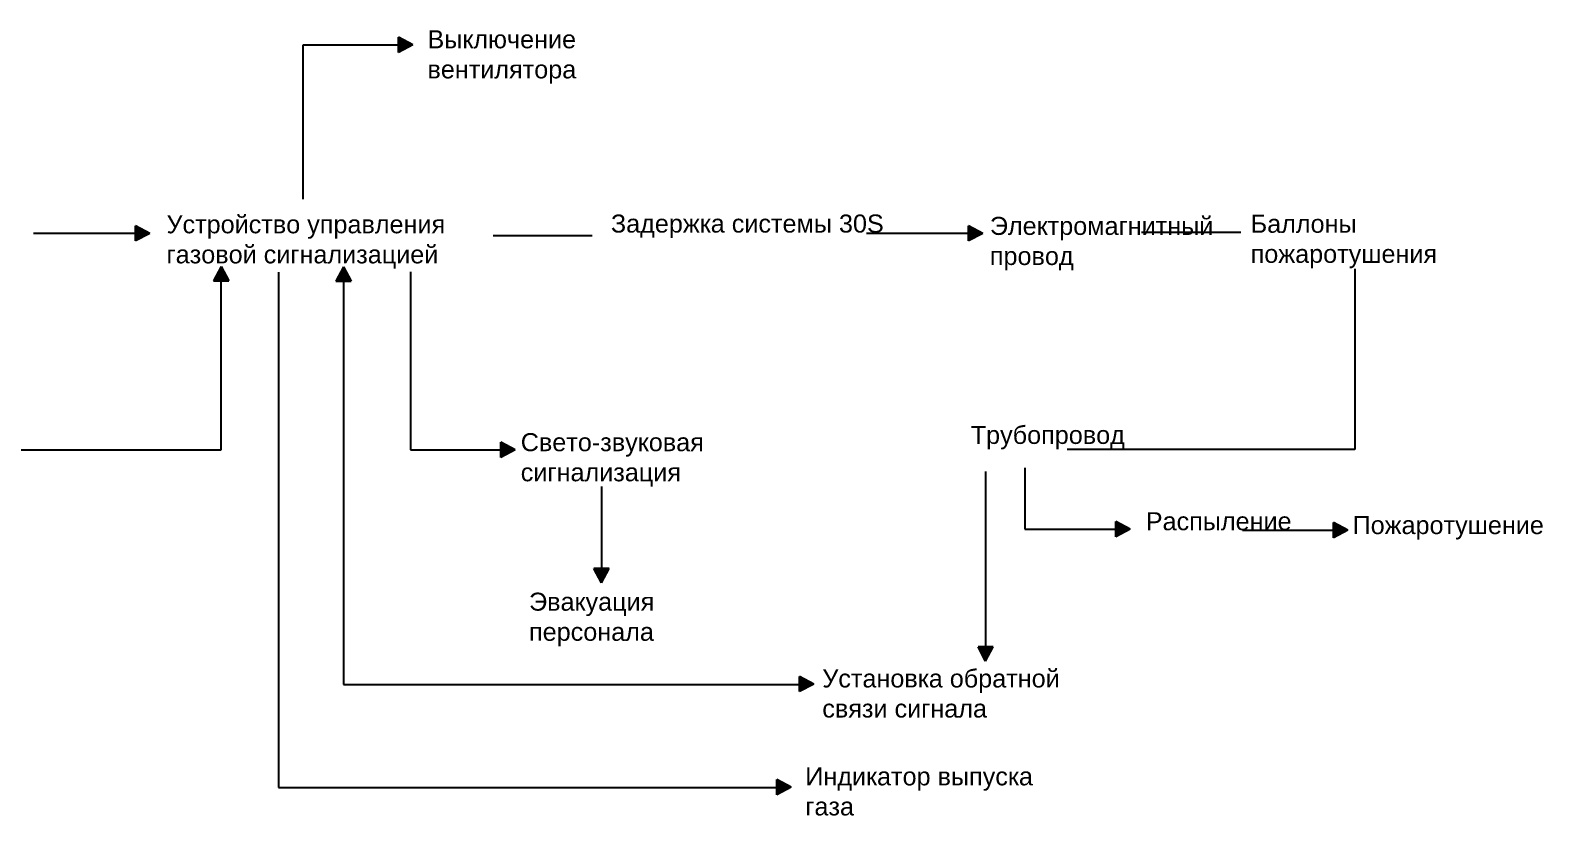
# Model space of a CAD drawing. Extents: x 48388 to 147340, y 33806 to 122092.
# Drawn here: x 88924 to 114090, y 35312 to 48372 of the extents above; entities that cross this region are included whole.
import ezdxf

# ---------------------------------------------------------------- set-up
doc = ezdxf.new("R2010")
doc.units = 0
doc.header["$LTSCALE"] = 1000
doc.header["$MEASUREMENT"] = 0
doc.linetypes.add('DASHED', pattern=[0.75, 0.5, -0.25])
doc.layers.get('0').update_dxf_attribs({"linetype": 'CONTINUOUS'})
doc.styles.get("Standard").update_dxf_attribs({"font": 'GBENOR', "bigfont": 'GBCBIG'})

msp = doc.modelspace()

# ---------------------------------------------------------------- hatches: boundary and pattern name
at = {"linetype": 'DASHED'}
for points in [[(95052, 48003), (95290, 48130), (95052, 48257)], [(90677, 44869), (90915, 44995), (90677, 45122)], [(104538, 44869), (104776, 44995), (104538, 45122)], [(92229, 44207), (92102, 44445), (91975, 44207)], [(94263, 44200), (94136, 44438), (94010, 44200)], [(96754, 41269), (96992, 41396), (96754, 41522)], [(106986, 39951), (107224, 40077), (106986, 40204)], [(110608, 39935), (110846, 40061), (110608, 40188)], [(98302, 39421), (98429, 39183), (98555, 39421)], [(104694, 38119), (104821, 37881), (104947, 38119)], [(101722, 37375), (101960, 37502), (101722, 37629)], [(101345, 35660), (101583, 35787), (101345, 35914)]]:
    msp.add_hatch(color=256, dxfattribs=at).paths.add_polyline_path(points)

# ---------------------------------------------------------------- linework, layer by layer
for p, q in [((93467, 45561), (93467, 48130)), ((93467, 48130), (95052, 48130)), ((90677, 44995), (88976, 44995)), ((96626, 44957), (98274, 44957)), ((104538, 44995), (102837, 44995)), ((107416, 45014), (109065, 45014)), ((93053, 44348), (93053, 35779)), ((94136, 44311), (94136, 37494)), ((95252, 44354), (95252, 41396)), ((110962, 44404), (110962, 41403)), ((92102, 41398), (92102, 44207)), ((84405, 41398), (92102, 41398)), ((95252, 41396), (96754, 41396)), ((110962, 41403), (106175, 41403)), ((104821, 41035), (104821, 37935)), ((105470, 41094), (105470, 40077)), ((98429, 40786), (98429, 39236)), ((105470, 40077), (106986, 40077)), ((109092, 40061), (110608, 40061)), ((94136, 37494), (101722, 37494)), ((93053, 35779), (101345, 35779))]:
    msp.add_line(p, q)
for p, q in [((95290, 48130), (95052, 48257)), ((95052, 48003), (95052, 48257)), ((95290, 48130), (95052, 48003)), ((90915, 44995), (90677, 45122)), ((90677, 44869), (90677, 45122)), ((104538, 44869), (104538, 45122)), ((104776, 44995), (104538, 45122)), ((90915, 44995), (90677, 44869)), ((104776, 44995), (104538, 44869)), ((92102, 44445), (91975, 44207)), ((92102, 44445), (92229, 44207)), ((94136, 44438), (94010, 44200)), ((94136, 44438), (94263, 44200)), ((91975, 44207), (92229, 44207)), ((91975, 44207), (92229, 44207)), ((94010, 44200), (94263, 44200)), ((94010, 44200), (94263, 44200)), ((96754, 41269), (96754, 41522)), ((96992, 41396), (96754, 41522)), ((96992, 41396), (96754, 41269)), ((107224, 40077), (106986, 40204)), ((106986, 39951), (106986, 40204)), ((107224, 40077), (106986, 39951)), ((110608, 39935), (110608, 40188)), ((110846, 40061), (110608, 40188)), ((110846, 40061), (110608, 39935)), ((98555, 39421), (98302, 39421)), ((98429, 39183), (98302, 39421)), ((98429, 39183), (98555, 39421)), ((104821, 37881), (104694, 38119)), ((104947, 38119), (104694, 38119)), ((104821, 37881), (104947, 38119)), ((101722, 37375), (101722, 37629)), ((101960, 37502), (101722, 37629)), ((101960, 37502), (101722, 37375)), ((101583, 35787), (101345, 35914)), ((101345, 35660), (101345, 35914)), ((101583, 35787), (101345, 35660))]:
    msp.add_line(p, q, dxfattribs=at)

# ---------------------------------------------------------------- texts
at = {"attachment_point": 1}
for s, insert, char_height, width in [('{\\fArial|b0|i0|c204|p34;\\H0.6x;Выключение вентилятора}', (95533, 48372), 500, 4319), ('{\\fArial|b0|i0|c204|p34;\\H0.6x;Устройство управления газовой сигнализацией}', (91191, 45296), 500, 5040.59), ('{\\fArial|b0|i0|c204|p34;\\H0.6x;Задержка системы 30\\fArial|b0|i0|c0|p34;S }', (98586, 45308), 500, 4319), ('{\\fArial|b0|i0|c204|p34;\\H0.6x;Баллоны пожаротушения}', (109230, 45305), 500, 4025.91), ('{\\fArial|b0|i0|c204|p34;\\H0.6x;Электромагнитный провод}', (104891, 45269), 500, 3279), ('{\\fArial|b0|i0|c204|p34;Трубопровод}', (104572, 41794), 300, 1512.27), ('{\\fArial|b0|i0|c204|p34;\\H0.6x;Свето-звуковая сигнализация}', (97085, 41673), 500, 3054.74), ('{\\fArial|b0|i0|c204|p34;\\H0.6x;Распыление}', (107485, 40359), 500, 1512), ('{\\fArial|b0|i0|c204|p34;Пожаротушение}', (110926, 40295), 300, 1512), ('{\\fArial|b0|i0|c204|p34;Эвакуация персонала}', (97223, 39021), 300, 3055), ('{\\fArial|b0|i0|c204|p34;\\H0.6x;Установка обратной связи сигнала}', (102103, 37745), 500, 4310.21), ('{\\fArial|b0|i0|c204|p34;\\H0.6x;Индикатор выпуска газа}', (101819, 36117), 500, 4310)]:
    msp.add_mtext(s, dxfattribs=dict(at, insert=insert, char_height=char_height, width=width))

doc.saveas('drawing.dxf')
